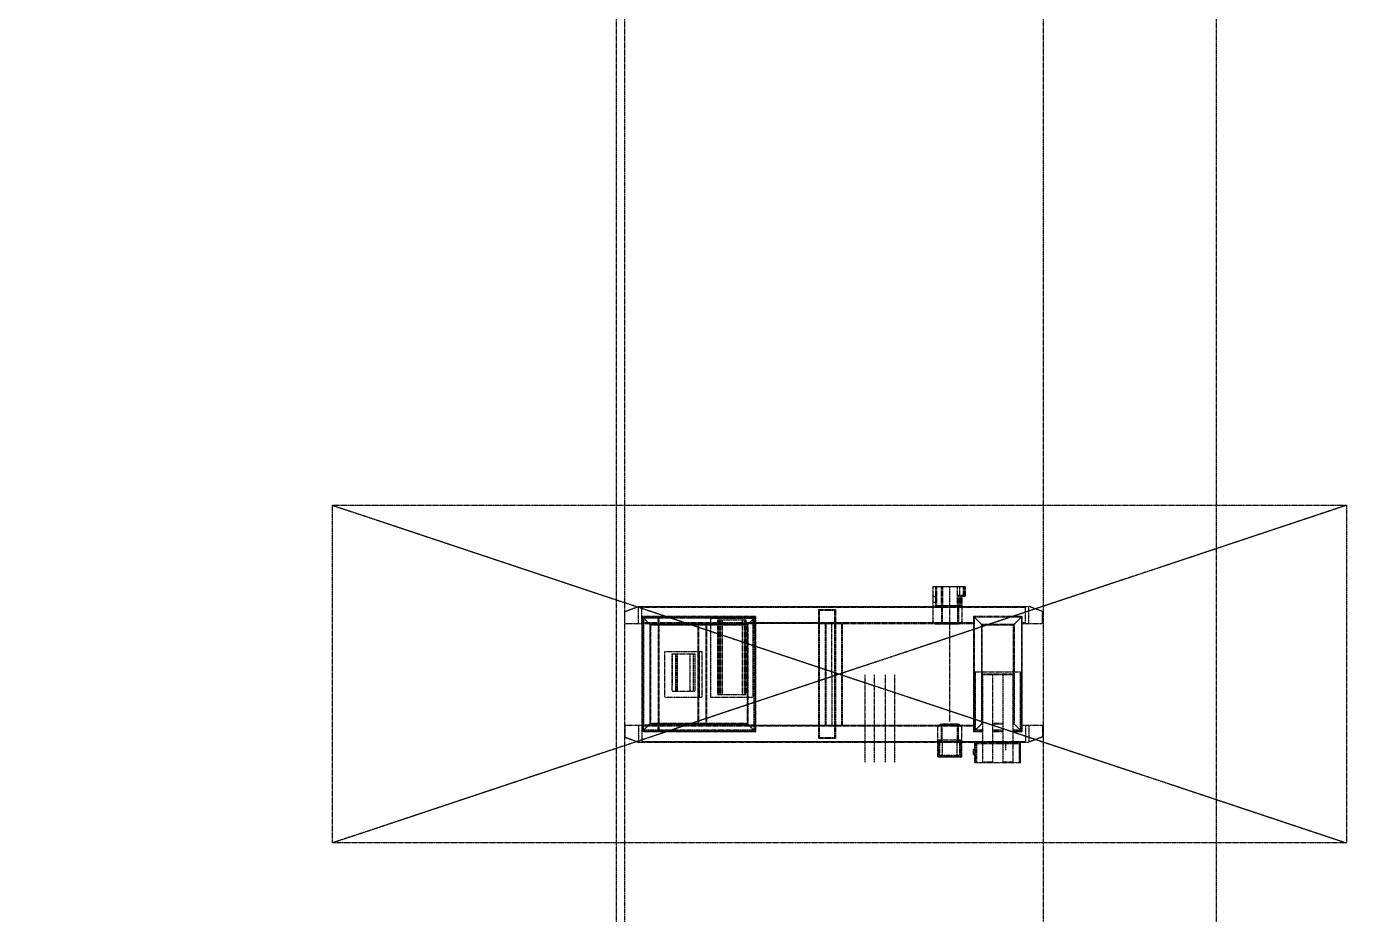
# Model space of a CAD drawing. Header units: millimetres. Extents: x -955179 to -912907, y 62798 to 154298.
# Drawn here: x -947201 to -939420, y 125250 to 130484 of the extents above; entities that cross this region are included whole.
import ezdxf

# ---------------------------------------------------------------- set-up
doc = ezdxf.new("R2010")
doc.units = ezdxf.units.MM
doc.header["$MEASUREMENT"] = 0
doc.linetypes.add('HIDDEN', pattern=[0.375, 0.25, -0.125])
doc.layers.add('CV', color=251, linetype='HIDDEN')

# ---------------------------------------------------------------- blocks, each defined once
blk = doc.blocks.new('TK출하')
at = {"layer": 'CV'}
for p, q in [((-847448, 112084.5, 754.3), (-847448, 138901.7, 412.6)), ((-847398, 112084.5, 753.9), (-847398, 138901.7, 413.1)), ((-844932.4, 111052.4, -74.6), (-844928.2, 138901.7, 434.9)), ((-843144.4, 117880.7, 699.9), (-849120.9, 115891.5, 699.9)), ((-849120.9, 117880.7, 699.9), (-843144.4, 115891.5, 699.9)), ((-845583.2, 117400.2, 690.4), (-845583.2, 117274.2, 690.4)), ((-845392.7, 117400.2, 699.9), (-845583.2, 117400.2, 689.9)), ((-845582.7, 117342.7, 699.9), (-845568.2, 117342.7, 699.9)), ((-845582.7, 117342.7, 694.8), (-845582.7, 117310.7, 694.8)), ((-845568.3, 117400.2, 690.7), (-845568.2, 117289.2, 690.4)), ((-845397.8, 117400.2, 700.2), (-845568.3, 117400.2, 690.7)), ((-845568.2, 117344.2, 700.2), (-845568.2, 117310.7, 699.9)), ((-845562.3, 117400.2, 690.7), (-845562.2, 117289.2, 690.4)), ((-845534.3, 117400.2, 690.7), (-845534.2, 117289.2, 690.4)), ((-845525.8, 117400.2, 700.2), (-845525.7, 117289.2, 699.9)), ((-845482.7, 116604, 699.9), (-845482.7, 117402.3, 699.9)), ((-845439.8, 117400.2, 700.2), (-845439.7, 117289.2, 699.9)), ((-845423.7, 117349.2, 699.9), (-845439.7, 117349.2, 699.9)), ((-845432.8, 117349.2, 690.4), (-845432.8, 117289.2, 690.4)), ((-845426.3, 117400.2, 690.7), (-845426.2, 117349.2, 690.4)), ((-845423.7, 117349.2, 699.9), (-845423.7, 117289.2, 699.9)), ((-845417.7, 117349.2, 699.9), (-845423.7, 117349.2, 699.9)), ((-845417.7, 117343.2, 699.9), (-845423.7, 117343.2, 699.9)), ((-845403.7, 117349.2, 699.9), (-845417.7, 117349.2, 699.9)), ((-845392.7, 117343.2, 699.9), (-845417.7, 117343.2, 699.9)), ((-845417.7, 117343.2, 699.9), (-845417.7, 117289.2, 699.9)), ((-845412.7, 117343.2, 699.9), (-845412.7, 117289.2, 699.9)), ((-845403.8, 117400.2, 700.2), (-845403.7, 117343.2, 699.9)), ((-845397.8, 117400.2, 700.2), (-845397.7, 117343.2, 699.9)), ((-845392.7, 117400.2, 699.9), (-845392.7, 117343.2, 699.9)), ((-847397.7, 117255.2, 699.9), (-847317.7, 117285.2, 699.9)), ((-847397.7, 117255.2, 699.9), (-847317.7, 117285.2, 699.9)), ((-847317.7, 117285.2, 699.9), (-845583.2, 117285.2, 690.5)), ((-847317.7, 117285.2, 699.9), (-845583.2, 117285.2, 690.5)), ((-847317.7, 117185.2, 699.9), (-847317.7, 117285.2, 699.9)), ((-847317.7, 117185.2, 699.9), (-847317.7, 117285.2, 699.9)), ((-847297.7, 117185.2, 699.9), (-847297.7, 117285.2, 699.9)), ((-847297.7, 117185.2, 699.9), (-847297.7, 117285.2, 699.9)), ((-847297.7, 117280.7, 699.9), (-845037.7, 117280.7, 699.9)), ((-847297.7, 117280.7, 699.9), (-845037.7, 117280.7, 699.9)), ((-846257.7, 117264.7, 699.9), (-846257.7, 116505.7, 699.9)), ((-846257.7, 117264.7, 699.9), (-846257.7, 116505.7, 699.9)), ((-846157.7, 117264.7, 699.9), (-846257.7, 117264.7, 699.9)), ((-846157.7, 117264.7, 699.9), (-846257.7, 117264.7, 699.9)), ((-846157.7, 117264.7, 699.9), (-846157.7, 116505.7, 699.9)), ((-846157.7, 117264.7, 699.9), (-846157.7, 116505.7, 699.9)), ((-845412.7, 117285.2, 699.9), (-845583.2, 117285.2, 689.8)), ((-845583.2, 117282.7, 690.4), (-845583.2, 117195.2, 690.4)), ((-845582.7, 117310.7, 699.9), (-845568.2, 117310.7, 699.9)), ((-845412.7, 117289.2, 709.4), (-845568.2, 117289.2, 700.2)), ((-845532.7, 117285.2, 699.9), (-845532.7, 117185.2, 699.9)), ((-845528.2, 117285.2, 699.9), (-845528.2, 117185.2, 699.9)), ((-845437.2, 117285.2, 699.9), (-845437.2, 117185.2, 699.9)), ((-845432.7, 117285.2, 699.9), (-845432.7, 117185.2, 699.9)), ((-845412.7, 117289.2, 699.9), (-845412.7, 117195.2, 709.4)), ((-845412.7, 117285.2, 699.9), (-845017.7, 117285.2, 699.9)), ((-845412.7, 117285.2, 699.9), (-845017.7, 117285.2, 699.9)), ((-845037.7, 117185.2, 699.9), (-845037.7, 117285.2, 699.9)), ((-845037.7, 117185.2, 699.9), (-845037.7, 117285.2, 699.9)), ((-844937.7, 117255.2, 699.9), (-845017.7, 117285.2, 699.9)), ((-844937.7, 117255.2, 699.9), (-845017.7, 117285.2, 699.9)), ((-845017.7, 117185.2, 699.9), (-845017.7, 117285.2, 699.9)), ((-845017.7, 117185.2, 699.9), (-845017.7, 117285.2, 699.9)), ((-847397.7, 117185.2, 699.9), (-847397.7, 117255.2, 699.9)), ((-847397.7, 117185.2, 699.9), (-847397.7, 117255.2, 699.9)), ((-846627.7, 117225.2, 699.9), (-847297.7, 117225.2, 699.9)), ((-846627.7, 117225.2, 699.9), (-847297.7, 117225.2, 699.9)), ((-847297.7, 117225.2, 699.9), (-847297.7, 116545.2, 699.9)), ((-847297.7, 117225.2, 699.9), (-847297.7, 116545.2, 699.9)), ((-847297.7, 117225.2, 699.9), (-847247.7, 117175.2, 699.9)), ((-847297.7, 117225.2, 699.9), (-847247.7, 117175.2, 699.9)), ((-847297.7, 117185.2, 699.9), (-847297.7, 117225.2, 699.9)), ((-847297.7, 117185.2, 699.9), (-847297.7, 117225.2, 699.9)), ((-847297.7, 117190.2, 699.9), (-845342.7, 117189.7, 699.9)), ((-846630.9, 117222, 699.9), (-847294.5, 117222, 699.9)), ((-846630.9, 117222, 699.9), (-847294.5, 117222, 699.9)), ((-847294.5, 117222, 699.9), (-847294.5, 116548.4, 699.9)), ((-847294.5, 117222, 699.9), (-847294.5, 116548.4, 699.9)), ((-847293.2, 117185.2, 699.9), (-847293.2, 117225.2, 699.9)), ((-847293.2, 117185.2, 699.9), (-847293.2, 117225.2, 699.9)), ((-846637.7, 117215.2, 699.9), (-847287.7, 117215.2, 699.9)), ((-846637.7, 117215.2, 699.9), (-847287.7, 117215.2, 699.9)), ((-847287.7, 117215.2, 699.9), (-847287.7, 116555.2, 699.9)), ((-847287.7, 117215.2, 699.9), (-847287.7, 116555.2, 699.9)), ((-847202.2, 117225.2, 699.9), (-847202.2, 116545.2, 699.9)), ((-847202.2, 117185.2, 699.9), (-847202.2, 117225.2, 699.9)), ((-847202.2, 117185.2, 699.9), (-847202.2, 117225.2, 699.9)), ((-847197.7, 117225.2, 699.9), (-847197.7, 116545.2, 699.9)), ((-847197.7, 117225.2, 699.9), (-847197.7, 116545.2, 699.9)), ((-846893, 117215.2, 699.9), (-846643.2, 117215.2, 699.9)), ((-846893, 117215.2, 699.9), (-846643.2, 117215.2, 699.9)), ((-846893, 117215.2, 709.4), (-846893, 116750.2, 709.4)), ((-846893, 117215.2, 709.4), (-846893, 116750.2, 709.4)), ((-846851.5, 117205.2, 699.9), (-846851.5, 116765.2, 699.9)), ((-846851.5, 117205.2, 699.9), (-846851.5, 116765.2, 699.9)), ((-846851.5, 117205.2, 699.9), (-846684.5, 117205.2, 699.9)), ((-846851.5, 117205.2, 699.9), (-846684.5, 117205.2, 699.9)), ((-846846.5, 117205.2, 699.9), (-846846.5, 116765.2, 699.9)), ((-846846.5, 117205.2, 699.9), (-846846.5, 116765.2, 699.9)), ((-846840.5, 117205.2, 699.9), (-846840.5, 116765.2, 699.9)), ((-846840.5, 117205.2, 699.9), (-846840.5, 116765.2, 699.9)), ((-846835.5, 117205.2, 699.9), (-846835.5, 116765.2, 699.9)), ((-846835.5, 117205.2, 699.9), (-846835.5, 116765.2, 699.9)), ((-846825.1, 117205.2, 699.9), (-846825.1, 116765.2, 699.9)), ((-846825.1, 117205.2, 699.9), (-846825.1, 116765.2, 699.9)), ((-846706.2, 117205.2, 699.9), (-846706.2, 116765.2, 699.9)), ((-846695.5, 117205.2, 699.9), (-846695.5, 116765.2, 699.9)), ((-846689.5, 117205.2, 699.9), (-846689.5, 116765.2, 699.9)), ((-846689.5, 117205.2, 699.9), (-846689.5, 116765.2, 699.9)), ((-846684.5, 117205.2, 699.9), (-846684.5, 116765.2, 699.9)), ((-846684.5, 117205.2, 699.9), (-846684.5, 116765.2, 699.9)), ((-846627.7, 117225.2, 699.9), (-846677.7, 117175.2, 699.9)), ((-846627.7, 117225.2, 699.9), (-846677.7, 117175.2, 699.9)), ((-846643.2, 117215.2, 699.9), (-846643.2, 116750.2, 699.9)), ((-846643.2, 117215.2, 699.9), (-846643.2, 116750.2, 699.9)), ((-846637.7, 117215.2, 699.9), (-846637.7, 116555.2, 699.9)), ((-846637.7, 117215.2, 699.9), (-846637.7, 116555.2, 699.9)), ((-846630.9, 117222, 699.9), (-846630.9, 116548.4, 699.9)), ((-846630.9, 117222, 699.9), (-846630.9, 116548.4, 699.9)), ((-846627.7, 117225.2, 699.9), (-846627.7, 116545.2, 699.9)), ((-846627.7, 117225.2, 699.9), (-846627.7, 116545.2, 699.9)), ((-846157.7, 117260.2, 699.9), (-846257.7, 117260.2, 699.9)), ((-846157.7, 117260.2, 699.9), (-846257.7, 117260.2, 699.9)), ((-846253.2, 117260.2, 699.9), (-846253.2, 116510.2, 699.9)), ((-846253.2, 117260.2, 699.9), (-846253.2, 116510.2, 699.9)), ((-846162.2, 117260.2, 699.9), (-846162.2, 116510.2, 699.9)), ((-846162.2, 117260.2, 699.9), (-846162.2, 116510.2, 699.9)), ((-845583.2, 117195.2, 690.4), (-845568.2, 117180.2, 690.4)), ((-845412.7, 117195.2, 709.4), (-845427.7, 117180.2, 709.4)), ((-845342.7, 117225.2, 699.9), (-845342.7, 116545.2, 699.9)), ((-845342.7, 117225.2, 699.9), (-845342.7, 116545.2, 699.9)), ((-845342.7, 117225.2, 699.9), (-845292.7, 117175.2, 699.9)), ((-845342.7, 117225.2, 699.9), (-845292.7, 117175.2, 699.9)), ((-845230.7, 117225.2, 699.9), (-845342.7, 117225.2, 699.9)), ((-845230.7, 117225.2, 699.9), (-845342.7, 117225.2, 699.9)), ((-845339.5, 117222, 699.9), (-845339.5, 116548.4, 699.9)), ((-845339.5, 117222, 699.9), (-845339.5, 116548.4, 699.9)), ((-845230.7, 117222, 699.9), (-845339.5, 117222, 699.9)), ((-845230.7, 117222, 699.9), (-845339.5, 117222, 699.9)), ((-845170.7, 117225.2, 699.9), (-845230.7, 117225.2, 699.9)), ((-845170.7, 117225.2, 699.9), (-845230.7, 117225.2, 699.9)), ((-845170.7, 117222, 699.9), (-845230.7, 117222, 699.9)), ((-845170.7, 117222, 699.9), (-845230.7, 117222, 699.9)), ((-845057.7, 117225.2, 699.9), (-845170.7, 117225.2, 699.9)), ((-845057.7, 117225.2, 699.9), (-845170.7, 117225.2, 699.9)), ((-845060.9, 117222, 699.9), (-845170.7, 117222, 699.9)), ((-845060.9, 117222, 699.9), (-845170.7, 117222, 699.9)), ((-845057.7, 117225.2, 699.9), (-845107.7, 117175.2, 699.9)), ((-845057.7, 117225.2, 699.9), (-845107.7, 117175.2, 699.9)), ((-845060.9, 117222, 699.9), (-845060.9, 116548.4, 699.9)), ((-845060.9, 117222, 699.9), (-845060.9, 116548.4, 699.9)), ((-845057.7, 117225.2, 699.9), (-845057.7, 116545.2, 699.9)), ((-845057.7, 117225.2, 699.9), (-845057.7, 116545.2, 699.9)), ((-845057.7, 117189.7, 699.9), (-845037.7, 117189.7, 699.9)), ((-845057.7, 117189.7, 699.9), (-845037.7, 117189.7, 699.9)), ((-844937.7, 117185.2, 699.9), (-844937.7, 117255.2, 699.9)), ((-844937.7, 117185.2, 699.9), (-844937.7, 117255.2, 699.9)), ((-847397.7, 117185.2, 699.9), (-847297.7, 117185.2, 699.9)), ((-847397.7, 117185.2, 699.9), (-847297.7, 117185.2, 699.9)), ((-847297.7, 117185.2, 699.9), (-846627.7, 117185.2, 699.9)), ((-846674.5, 117178.4, 699.9), (-847250.9, 117178.4, 699.9)), ((-846674.5, 117178.4, 699.9), (-847250.9, 117178.4, 699.9)), ((-847250.9, 117178.4, 699.9), (-847250.9, 116592, 699.9)), ((-847250.9, 117178.4, 699.9), (-847250.9, 116592, 699.9)), ((-846677.7, 117175.2, 699.9), (-847247.7, 117175.2, 699.9)), ((-846677.7, 117175.2, 699.9), (-847247.7, 117175.2, 699.9)), ((-847247.7, 117175.2, 699.9), (-847247.7, 116595.2, 699.9)), ((-847247.7, 117175.2, 699.9), (-847247.7, 116595.2, 699.9)), ((-846967.7, 117175.2, 699.9), (-846967.7, 116595.2, 699.9)), ((-846967.7, 117175.2, 699.9), (-846967.7, 116595.2, 699.9)), ((-846964.5, 117175.2, 699.9), (-846964.5, 116595.2, 699.9)), ((-846964.5, 117175.2, 699.9), (-846964.5, 116595.2, 699.9)), ((-846920.9, 117175.2, 699.9), (-846920.9, 116595.2, 699.9)), ((-846920.9, 117175.2, 699.9), (-846920.9, 116595.2, 699.9)), ((-846917.7, 117175.2, 699.9), (-846917.7, 116595.2, 699.9)), ((-846917.7, 117175.2, 699.9), (-846917.7, 116595.2, 699.9)), ((-846890, 117185.2, 699.9), (-846856, 117185.2, 699.9)), ((-846890, 117185.2, 699.9), (-846856, 117185.2, 699.9)), ((-846779.1, 117185.2, 699.9), (-846757.4, 117185.2, 699.9)), ((-846779.1, 117185.2, 699.9), (-846757.4, 117185.2, 699.9)), ((-846777.3, 117185.2, 699.9), (-846759.2, 117185.2, 699.9)), ((-846777.3, 117185.2, 699.9), (-846759.2, 117185.2, 699.9)), ((-846646.2, 117185.2, 699.9), (-846680.2, 117185.2, 699.9)), ((-846646.2, 117185.2, 699.9), (-846680.2, 117185.2, 699.9)), ((-846677.7, 117175.2, 699.9), (-846677.7, 116595.2, 699.9)), ((-846677.7, 117175.2, 699.9), (-846677.7, 116595.2, 699.9)), ((-846674.5, 117178.4, 699.9), (-846674.5, 116592, 699.9)), ((-846674.5, 117178.4, 699.9), (-846674.5, 116592, 699.9)), ((-846257.7, 117185.2, 699.9), (-846627.7, 117185.2, 699.9)), ((-846257.7, 117185.2, 699.9), (-846627.7, 117185.2, 699.9)), ((-846257.7, 117185.2, 699.9), (-846157.7, 117185.2, 699.9)), ((-846257.7, 117185.2, 699.9), (-846157.7, 117185.2, 699.9)), ((-846217.7, 117185.2, 699.9), (-846217.7, 116585.2, 699.9)), ((-846213.2, 117185.2, 699.9), (-846213.2, 116585.2, 699.9)), ((-846177.7, 116885.2, 699.9), (-846177.7, 117185.2, 699.9)), ((-846157.7, 117185.2, 699.9), (-845573.2, 117185.2, 699.9)), ((-846122.2, 117185.2, 699.9), (-846122.2, 116585.2, 699.9)), ((-846117.7, 117185.2, 699.9), (-846117.7, 116585.2, 699.9)), ((-845422.7, 117185.2, 699.9), (-845573.2, 117185.2, 699.9)), ((-845427.7, 117180.2, 709.4), (-845568.2, 117180.2, 690.4)), ((-845422.7, 117185.2, 699.9), (-845342.7, 117185.2, 699.9)), ((-845422.7, 117185.2, 699.9), (-845342.7, 117185.2, 699.9)), ((-845295.9, 117178.4, 699.9), (-845295.9, 116592, 699.9)), ((-845295.9, 117178.4, 699.9), (-845295.9, 116592, 699.9)), ((-845104.5, 117178.4, 699.9), (-845295.9, 117178.4, 699.9)), ((-845104.5, 117178.4, 699.9), (-845295.9, 117178.4, 699.9)), ((-845292.7, 116900.2, 699.9), (-845292.7, 117175.2, 699.9)), ((-845292.7, 116900.2, 699.9), (-845292.7, 117175.2, 699.9)), ((-845107.7, 117175.2, 699.9), (-845292.7, 117175.2, 699.9)), ((-845107.7, 117175.2, 699.9), (-845292.7, 117175.2, 699.9)), ((-845107.7, 116900.2, 699.9), (-845107.7, 117175.2, 699.9)), ((-845107.7, 116900.2, 699.9), (-845107.7, 117175.2, 699.9)), ((-845104.5, 117178.4, 699.9), (-845104.5, 116592, 699.9)), ((-845104.5, 117178.4, 699.9), (-845104.5, 116592, 699.9)), ((-845057.7, 117185.2, 699.9), (-844937.7, 117185.2, 699.9)), ((-845057.7, 117185.2, 699.9), (-844937.7, 117185.2, 699.9)), ((-847162.7, 117020.2, 699.9), (-846942.7, 117020.2, 699.9)), ((-847162.7, 117020.2, 699.9), (-846942.7, 117020.2, 699.9)), ((-847162.7, 116750.2, 699.9), (-847162.7, 117020.2, 699.9)), ((-847162.7, 116750.2, 699.9), (-847162.7, 117020.2, 699.9)), ((-847120.2, 117005.2, 699.9), (-846985.2, 117005.2, 699.9)), ((-847120.2, 117005.2, 699.9), (-847120.2, 116814.4, 699.9)), ((-847120.2, 116785.2, 699.9), (-847120.2, 117005.2, 699.9)), ((-847120.2, 116785.2, 699.9), (-847120.2, 117005.2, 699.9)), ((-847100.7, 117005.2, 699.9), (-847100.7, 116785.2, 699.9)), ((-847095.7, 116785.2, 699.9), (-847095.7, 117005.2, 699.9)), ((-847095.7, 116785.2, 699.9), (-847095.7, 117005.2, 699.9)), ((-847090.7, 117005.2, 699.9), (-847090.7, 116785.2, 699.9)), ((-847090.7, 117005.2, 699.9), (-847090.7, 116785.2, 699.9)), ((-847015.2, 117005.2, 699.9), (-847015.2, 116785.2, 699.9)), ((-846995.2, 117005.2, 699.9), (-846995.2, 116785.2, 699.9)), ((-846995.2, 117005.2, 699.9), (-846995.2, 116785.2, 699.9)), ((-846985.2, 117005.2, 699.9), (-846985.2, 116785.2, 699.9)), ((-846985.2, 117005.2, 699.9), (-846985.2, 116785.2, 699.9)), ((-846957.7, 116750.2, 699.9), (-846957.7, 117020.2, 699.9)), ((-846942.7, 116750.2, 699.9), (-846942.7, 117020.2, 699.9)), ((-846177.7, 116885.2, 699.9), (-846177.7, 116585.2, 699.9)), ((-845983.5, 116882, 699.9), (-845983.5, 116367.2, 699.9)), ((-845983.5, 116882, 699.9), (-845983.5, 116367.2, 699.9)), ((-845929.9, 116882, 699.9), (-845929.9, 116367.2, 699.9)), ((-845929.9, 116882, 699.9), (-845929.9, 116367.2, 699.9)), ((-845863.5, 116882, 699.9), (-845863.5, 116367.2, 699.9)), ((-845863.5, 116882, 699.9), (-845863.5, 116367.2, 699.9)), ((-845809.9, 116882, 699.9), (-845809.9, 116367.2, 699.9)), ((-845809.9, 116882, 699.9), (-845809.9, 116367.2, 699.9)), ((-845335.7, 116900.2, 699.9), (-845065.7, 116900.2, 699.9)), ((-845335.7, 116900.2, 699.9), (-845065.7, 116900.2, 699.9)), ((-845335.7, 116900.2, 699.9), (-845335.7, 116545.2, 699.9)), ((-845335.7, 116900.2, 699.9), (-845335.7, 116545.2, 699.9)), ((-845332.7, 116900.2, 699.9), (-845332.7, 116555.2, 699.9)), ((-845332.7, 116900.2, 699.9), (-845332.7, 116555.2, 699.9)), ((-845292.7, 116900.2, 699.9), (-845292.7, 116595.2, 699.9)), ((-845292.7, 116900.2, 699.9), (-845292.7, 116595.2, 699.9)), ((-845110.7, 116885.2, 699.9), (-845290.7, 116885.2, 699.9)), ((-845110.7, 116885.2, 699.9), (-845290.7, 116885.2, 699.9)), ((-845290.7, 116885.2, 699.9), (-845290.7, 116487.7, 699.9)), ((-845290.7, 116885.2, 699.9), (-845290.7, 116487.7, 699.9)), ((-845110.7, 116882, 699.9), (-845290.7, 116882, 699.9)), ((-845110.7, 116882, 699.9), (-845290.7, 116882, 699.9)), ((-845230.7, 116882, 699.9), (-845230.7, 116885.2, 699.9)), ((-845230.7, 116882, 699.9), (-845230.7, 116885.2, 699.9)), ((-845230.7, 116882, 699.9), (-845230.7, 116487.7, 699.9)), ((-845230.7, 116882, 699.9), (-845230.7, 116487.7, 699.9)), ((-845170.7, 116885.2, 699.9), (-845170.7, 116487.7, 699.9)), ((-845170.7, 116885.2, 699.9), (-845170.7, 116487.7, 699.9)), ((-845110.7, 116885.2, 699.9), (-845110.7, 116487.7, 699.9)), ((-845110.7, 116885.2, 699.9), (-845110.7, 116545.2, 699.9)), ((-845110.7, 116885.2, 699.9), (-845110.7, 116545.2, 699.9)), ((-845110.7, 116885.2, 699.9), (-845110.7, 116487.7, 699.9)), ((-845107.7, 116900.2, 699.9), (-845107.7, 116595.2, 699.9)), ((-845107.7, 116900.2, 699.9), (-845107.7, 116595.2, 699.9)), ((-845067.7, 116900.2, 699.9), (-845067.7, 116555.2, 699.9)), ((-845067.7, 116900.2, 699.9), (-845067.7, 116555.2, 699.9)), ((-845065.7, 116900.2, 699.9), (-845065.7, 116545.2, 699.9)), ((-845065.7, 116900.2, 699.9), (-845065.7, 116545.2, 699.9)), ((-847162.7, 116750.2, 699.9), (-846942.7, 116750.2, 699.9)), ((-847162.7, 116750.2, 699.9), (-846942.7, 116750.2, 699.9)), ((-847120.2, 116785.2, 699.9), (-846985.2, 116785.2, 699.9)), ((-847120.2, 116785.2, 699.9), (-846985.2, 116785.2, 699.9)), ((-846893, 116750.2, 699.9), (-846643.2, 116750.2, 699.9)), ((-846893, 116750.2, 699.9), (-846643.2, 116750.2, 699.9)), ((-846851.5, 116765.2, 699.9), (-846684.5, 116765.2, 699.9)), ((-846851.5, 116765.2, 699.9), (-846684.5, 116765.2, 699.9)), ((-847397.7, 116585.2, 699.9), (-847397.7, 116515.2, 699.9)), ((-847397.7, 116585.2, 699.9), (-847397.7, 116515.2, 699.9)), ((-847396.3, 116585.2, 699.9), (-847297.7, 116585.2, 699.9)), ((-847396.3, 116585.2, 699.9), (-847297.7, 116585.2, 699.9)), ((-847317.7, 116585.2, 699.9), (-847317.7, 116485.2, 699.9)), ((-847317.7, 116585.2, 699.9), (-847317.7, 116485.2, 699.9)), ((-847247.7, 116595.2, 699.9), (-847297.7, 116545.2, 699.9)), ((-847247.7, 116595.2, 699.9), (-847297.7, 116545.2, 699.9)), ((-847297.7, 116585.2, 699.9), (-847297.7, 116485.2, 699.9)), ((-847297.7, 116585.2, 699.9), (-847297.7, 116485.2, 699.9)), ((-847297.7, 116585.2, 699.9), (-847297.7, 116545.2, 699.9)), ((-847297.7, 116585.2, 699.9), (-847297.7, 116545.2, 699.9)), ((-847197.7, 116585.2, 699.9), (-847297.7, 116585.2, 699.9)), ((-847197.7, 116585.2, 699.9), (-847297.7, 116585.2, 699.9)), ((-847297.7, 116580.7, 699.9), (-845342.7, 116580.7, 699.9)), ((-847293.2, 116585.2, 699.9), (-847293.2, 116545.2, 699.9)), ((-847293.2, 116585.2, 699.9), (-847293.2, 116545.2, 699.9)), ((-846674.5, 116592, 699.9), (-847250.9, 116592, 699.9)), ((-846674.5, 116592, 699.9), (-847250.9, 116592, 699.9)), ((-846677.7, 116595.2, 699.9), (-847247.7, 116595.2, 699.9)), ((-846677.7, 116595.2, 699.9), (-847247.7, 116595.2, 699.9)), ((-847202.2, 116545.2, 699.9), (-847202.2, 116585.2, 699.9)), ((-847202.2, 116545.2, 699.9), (-847202.2, 116585.2, 699.9)), ((-846627.7, 116585.2, 699.9), (-847197.7, 116585.2, 699.9)), ((-846677.7, 116595.2, 699.9), (-846627.7, 116545.2, 699.9)), ((-846677.7, 116595.2, 699.9), (-846627.7, 116545.2, 699.9)), ((-846627.7, 116585.2, 699.9), (-846257.7, 116585.2, 699.9)), ((-846627.7, 116585.2, 699.9), (-846257.7, 116585.2, 699.9)), ((-846257.7, 116585.2, 699.9), (-846157.7, 116585.2, 699.9)), ((-846257.7, 116585.2, 699.9), (-846157.7, 116585.2, 699.9)), ((-846157.7, 116585.2, 699.9), (-845542.7, 116585.2, 699.9)), ((-846157.7, 116585.2, 699.9), (-845542.7, 116585.2, 699.9)), ((-845552.7, 116575.2, 709.4), (-845537.7, 116590.2, 709.4)), ((-845552.7, 116575.2, 709.4), (-845537.7, 116590.2, 709.4)), ((-845552.7, 116495.4, 709.4), (-845552.7, 116575.2, 709.4)), ((-845552.7, 116495.4, 709.4), (-845552.7, 116575.2, 709.4)), ((-845422.7, 116585.2, 699.9), (-845542.7, 116585.2, 699.9)), ((-845422.7, 116585.2, 699.9), (-845542.7, 116585.2, 699.9)), ((-845427.7, 116590.2, 709.4), (-845537.7, 116590.2, 709.4)), ((-845427.7, 116590.2, 709.4), (-845537.7, 116590.2, 709.4)), ((-845532.7, 116485.2, 699.9), (-845532.7, 116585.2, 699.9)), ((-845532.7, 116485.2, 699.9), (-845532.7, 116585.2, 699.9)), ((-845528.2, 116485.2, 699.9), (-845528.2, 116585.2, 699.9)), ((-845528.2, 116485.2, 699.9), (-845528.2, 116585.2, 699.9)), ((-845437.2, 116485.2, 699.9), (-845437.2, 116585.2, 699.9)), ((-845437.2, 116485.2, 699.9), (-845437.2, 116585.2, 699.9)), ((-845432.7, 116485.2, 699.9), (-845432.7, 116585.2, 699.9)), ((-845432.7, 116485.2, 699.9), (-845432.7, 116585.2, 699.9)), ((-845412.7, 116575.2, 709.4), (-845427.7, 116590.2, 709.4)), ((-845412.7, 116575.2, 709.4), (-845427.7, 116590.2, 709.4)), ((-845422.7, 116585.2, 699.9), (-845342.7, 116585.2, 699.9)), ((-845422.7, 116585.2, 699.9), (-845342.7, 116585.2, 699.9)), ((-845412.7, 116495.4, 709.4), (-845412.7, 116575.2, 709.4)), ((-845412.7, 116495.4, 709.4), (-845412.7, 116575.2, 709.4)), ((-845292.7, 116595.2, 699.9), (-845342.7, 116545.2, 699.9)), ((-845292.7, 116595.2, 699.9), (-845342.7, 116545.2, 699.9)), ((-845290.7, 116592, 699.9), (-845295.9, 116592, 699.9)), ((-845290.7, 116592, 699.9), (-845295.9, 116592, 699.9)), ((-845290.7, 116595.2, 699.9), (-845292.7, 116595.2, 699.9)), ((-845290.7, 116595.2, 699.9), (-845292.7, 116595.2, 699.9)), ((-845170.7, 116595.2, 699.9), (-845230.7, 116595.2, 699.9)), ((-845170.7, 116595.2, 699.9), (-845230.7, 116595.2, 699.9)), ((-845170.7, 116592, 699.9), (-845230.7, 116592, 699.9)), ((-845170.7, 116592, 699.9), (-845230.7, 116592, 699.9)), ((-845107.7, 116595.2, 699.9), (-845110.7, 116595.2, 699.9)), ((-845107.7, 116595.2, 699.9), (-845110.7, 116595.2, 699.9)), ((-845104.5, 116592, 699.9), (-845110.7, 116592, 699.9)), ((-845104.5, 116592, 699.9), (-845110.7, 116592, 699.9)), ((-845107.7, 116595.2, 699.9), (-845057.7, 116545.2, 699.9)), ((-845107.7, 116595.2, 699.9), (-845057.7, 116545.2, 699.9)), ((-845057.7, 116585.2, 699.9), (-844937.7, 116585.2, 699.9)), ((-845057.7, 116585.2, 699.9), (-844937.7, 116585.2, 699.9)), ((-845037.7, 116585.2, 699.9), (-845037.7, 116485.2, 699.9)), ((-845037.7, 116585.2, 699.9), (-845037.7, 116485.2, 699.9)), ((-845017.7, 116585.2, 699.9), (-845017.7, 116485.2, 699.9)), ((-845017.7, 116585.2, 699.9), (-845017.7, 116485.2, 699.9)), ((-844937.7, 116585.2, 699.9), (-844937.7, 116515.2, 699.9)), ((-844937.7, 116585.2, 699.9), (-844937.7, 116515.2, 699.9)), ((-847397.7, 116515.2, 699.9), (-847317.7, 116485.2, 699.9)), ((-847397.7, 116515.2, 699.9), (-847317.7, 116485.2, 699.9)), ((-847317.7, 116485.2, 699.9), (-845290.7, 116485.2, 699.9)), ((-847317.7, 116485.2, 699.9), (-845290.7, 116485.2, 699.9)), ((-846627.7, 116545.2, 699.9), (-847297.7, 116545.2, 699.9)), ((-846627.7, 116545.2, 699.9), (-847297.7, 116545.2, 699.9)), ((-847297.7, 116489.7, 699.9), (-845290.7, 116489.7, 699.9)), ((-847297.7, 116489.7, 699.9), (-845290.7, 116489.7, 699.9)), ((-846630.9, 116548.4, 699.9), (-847294.5, 116548.4, 699.9)), ((-846630.9, 116548.4, 699.9), (-847294.5, 116548.4, 699.9)), ((-846637.7, 116555.2, 699.9), (-847287.7, 116555.2, 699.9)), ((-846637.7, 116555.2, 699.9), (-847287.7, 116555.2, 699.9)), ((-847003.3, 116485.2, 699.9), (-846848.1, 116485.2, 699.9)), ((-847003.3, 116485.2, 699.9), (-846848.1, 116485.2, 699.9)), ((-846157.7, 116510.2, 699.9), (-846257.7, 116510.2, 699.9)), ((-846157.7, 116510.2, 699.9), (-846257.7, 116510.2, 699.9)), ((-846157.7, 116505.7, 699.9), (-846257.7, 116505.7, 699.9)), ((-846157.7, 116505.7, 699.9), (-846257.7, 116505.7, 699.9)), ((-845412.7, 116496.2, 709.4), (-845552.7, 116496.2, 709.4)), ((-845412.7, 116496.2, 709.4), (-845552.7, 116496.2, 709.4)), ((-845552.7, 116396.2, 699.9), (-845552.7, 116495.4, 699.9)), ((-845552.7, 116396.2, 699.9), (-845552.7, 116495.4, 699.9)), ((-845547.7, 116401.2, 699.9), (-845547.7, 116496.2, 699.9)), ((-845547.7, 116401.2, 699.9), (-845547.7, 116496.2, 699.9)), ((-845542.2, 116405.7, 699.9), (-845542.2, 116496.2, 699.9)), ((-845542.2, 116405.7, 699.9), (-845542.2, 116496.2, 699.9)), ((-845525.7, 116405.7, 699.9), (-845525.7, 116496.2, 699.9)), ((-845525.7, 116405.7, 699.9), (-845525.7, 116496.2, 699.9)), ((-845439.7, 116405.7, 699.9), (-845439.7, 116496.2, 699.9)), ((-845439.7, 116405.7, 699.9), (-845439.7, 116496.2, 699.9)), ((-845423.2, 116405.7, 699.9), (-845423.2, 116496.2, 699.9)), ((-845423.2, 116405.7, 699.9), (-845423.2, 116496.2, 699.9)), ((-845417.7, 116401.2, 699.9), (-845417.7, 116496.2, 699.9)), ((-845417.7, 116401.2, 699.9), (-845417.7, 116496.2, 699.9)), ((-845412.7, 116396.2, 699.9), (-845412.7, 116495.4, 699.9)), ((-845412.7, 116396.2, 699.9), (-845412.7, 116495.4, 699.9)), ((-845290.7, 116545.2, 699.9), (-845342.7, 116545.2, 699.9)), ((-845290.7, 116545.2, 699.9), (-845342.7, 116545.2, 699.9)), ((-845290.7, 116548.4, 699.9), (-845339.5, 116548.4, 699.9)), ((-845290.7, 116548.4, 699.9), (-845339.5, 116548.4, 699.9)), ((-845335.7, 116441.7, 699.9), (-845335.7, 116487.7, 699.9)), ((-845335.7, 116441.7, 699.9), (-845335.7, 116487.7, 699.9)), ((-845065.7, 116487.7, 699.9), (-845335.7, 116487.7, 699.9)), ((-845065.7, 116487.7, 699.9), (-845335.7, 116487.7, 699.9)), ((-845290.7, 116555.2, 699.9), (-845332.7, 116555.2, 699.9)), ((-845290.7, 116555.2, 699.9), (-845332.7, 116555.2, 699.9)), ((-845290.7, 116487.7, 699.9), (-845290.7, 116362.7, 699.9)), ((-845290.7, 116487.7, 699.9), (-845290.7, 116362.7, 699.9)), ((-845170.7, 116555.2, 699.9), (-845230.7, 116555.2, 699.9)), ((-845170.7, 116555.2, 699.9), (-845230.7, 116555.2, 699.9)), ((-845170.7, 116548.4, 699.9), (-845230.7, 116548.4, 699.9)), ((-845170.7, 116548.4, 699.9), (-845230.7, 116548.4, 699.9)), ((-845170.7, 116545.2, 699.9), (-845230.7, 116545.2, 699.9)), ((-845170.7, 116545.2, 699.9), (-845230.7, 116545.2, 699.9)), ((-845230.7, 116489.7, 699.9), (-845170.7, 116489.7, 699.9)), ((-845230.7, 116489.7, 699.9), (-845170.7, 116489.7, 699.9)), ((-845230.7, 116487.7, 699.9), (-845230.7, 116362.7, 699.9)), ((-845230.7, 116487.7, 699.9), (-845230.7, 116362.7, 699.9)), ((-845230.7, 116485.2, 699.9), (-845170.7, 116485.2, 699.9)), ((-845230.7, 116485.2, 699.9), (-845170.7, 116485.2, 699.9)), ((-845170.7, 116487.7, 699.9), (-845170.7, 116362.7, 699.9)), ((-845170.7, 116487.7, 699.9), (-845170.7, 116362.7, 699.9)), ((-845067.7, 116555.2, 699.9), (-845110.7, 116555.2, 699.9)), ((-845067.7, 116555.2, 699.9), (-845110.7, 116555.2, 699.9)), ((-845060.9, 116548.4, 699.9), (-845110.7, 116548.4, 699.9)), ((-845060.9, 116548.4, 699.9), (-845110.7, 116548.4, 699.9)), ((-845057.7, 116545.2, 699.9), (-845110.7, 116545.2, 699.9)), ((-845057.7, 116545.2, 699.9), (-845110.7, 116545.2, 699.9)), ((-845110.7, 116489.7, 699.9), (-845037.7, 116489.7, 699.9)), ((-845110.7, 116489.7, 699.9), (-845037.7, 116489.7, 699.9)), ((-845110.7, 116485.2, 699.9), (-845110.7, 116362.7, 699.9)), ((-845110.7, 116485.2, 699.9), (-845110.7, 116362.7, 699.9)), ((-845110.7, 116485.2, 699.9), (-845017.7, 116485.2, 699.9)), ((-845110.7, 116485.2, 699.9), (-845017.7, 116485.2, 699.9)), ((-845065.7, 116362.7, 699.9), (-845065.7, 116487.7, 699.9)), ((-845065.7, 116362.7, 699.9), (-845065.7, 116487.7, 699.9)), ((-844937.7, 116515.2, 699.9), (-845017.7, 116485.2, 699.9)), ((-844937.7, 116515.2, 699.9), (-845017.7, 116485.2, 699.9)), ((-845345.7, 116441.7, 699.9), (-845345.7, 116409.7, 699.9)), ((-845330.7, 116441.7, 699.9), (-845345.7, 116441.7, 699.9)), ((-845330.7, 116409.7, 699.9), (-845345.7, 116409.7, 699.9)), ((-845335.7, 116409.7, 699.9), (-845335.7, 116441.7, 699.9)), ((-845335.7, 116362.7, 699.9), (-845335.7, 116409.7, 699.9)), ((-845335.7, 116362.7, 699.9), (-845335.7, 116409.7, 699.9)), ((-845330.7, 116480.2, 699.9), (-845330.7, 116362.7, 699.9)), ((-845330.7, 116480.2, 699.9), (-845330.7, 116362.7, 699.9)), ((-845070.7, 116480.2, 699.9), (-845330.7, 116480.2, 699.9)), ((-845070.7, 116480.2, 699.9), (-845330.7, 116480.2, 699.9)), ((-845070.7, 116475.7, 699.9), (-845330.7, 116475.7, 699.9)), ((-845070.7, 116475.7, 699.9), (-845330.7, 116475.7, 699.9)), ((-845326.2, 116475.7, 699.9), (-845326.2, 116362.7, 699.9)), ((-845326.2, 116475.7, 699.9), (-845326.2, 116362.7, 699.9)), ((-845155.2, 116475.7, 699.9), (-845155.2, 116437.7, 699.9)), ((-845075.2, 116475.7, 699.9), (-845075.2, 116362.7, 699.9)), ((-845075.2, 116475.7, 699.9), (-845075.2, 116362.7, 699.9)), ((-845070.7, 116480.2, 699.9), (-845070.7, 116362.7, 699.9)), ((-845070.7, 116480.2, 699.9), (-845070.7, 116362.7, 699.9)), ((-845412.7, 116396.2, 699.9), (-845552.7, 116396.2, 699.9)), ((-845412.7, 116396.2, 699.9), (-845552.7, 116396.2, 699.9)), ((-845417.7, 116405.7, 699.9), (-845547.7, 116405.7, 699.9)), ((-845417.7, 116405.7, 699.9), (-845547.7, 116405.7, 699.9)), ((-845417.7, 116401.2, 699.9), (-845547.7, 116401.2, 699.9)), ((-845417.7, 116401.2, 699.9), (-845547.7, 116401.2, 699.9)), ((-845065.7, 116362.7, 699.9), (-845335.7, 116362.7, 699.9)), ((-845065.7, 116362.7, 699.9), (-845335.7, 116362.7, 699.9)), ((-845230.7, 116367.2, 699.9), (-845290.7, 116367.2, 699.9)), ((-845230.7, 116367.2, 699.9), (-845290.7, 116367.2, 699.9)), ((-845110.7, 116367.2, 699.9), (-845170.7, 116367.2, 699.9)), ((-845110.7, 116367.2, 699.9), (-845170.7, 116367.2, 699.9))]:
    blk.add_line(p, q, dxfattribs=at)
at = {"layer": 'CV', "elevation": 699.9}
blk.add_lwpolyline([(-849120.9, 117880.7), (-843144.4, 117880.7), (-843144.4, 115891.5), (-849120.9, 115891.5)], close=True, dxfattribs=at)

msp = doc.modelspace()

# ---------------------------------------------------------------- linework, layer by layer
at = {"layer": 'CV', "elevation": 0}
msp.add_lwpolyline([(-940187.8, 154298.4), (-955178.5, 154298.4), (-955178.5, 62798.4), (-940187.8, 62798.4)], close=True, dxfattribs=at)

# ---------------------------------------------------------------- block references
at = {"layer": 'CV'}
msp.add_blockref('TK출하', (-96275.8, 9780.8, -202.6), dxfattribs=at)

doc.saveas('drawing.dxf')
